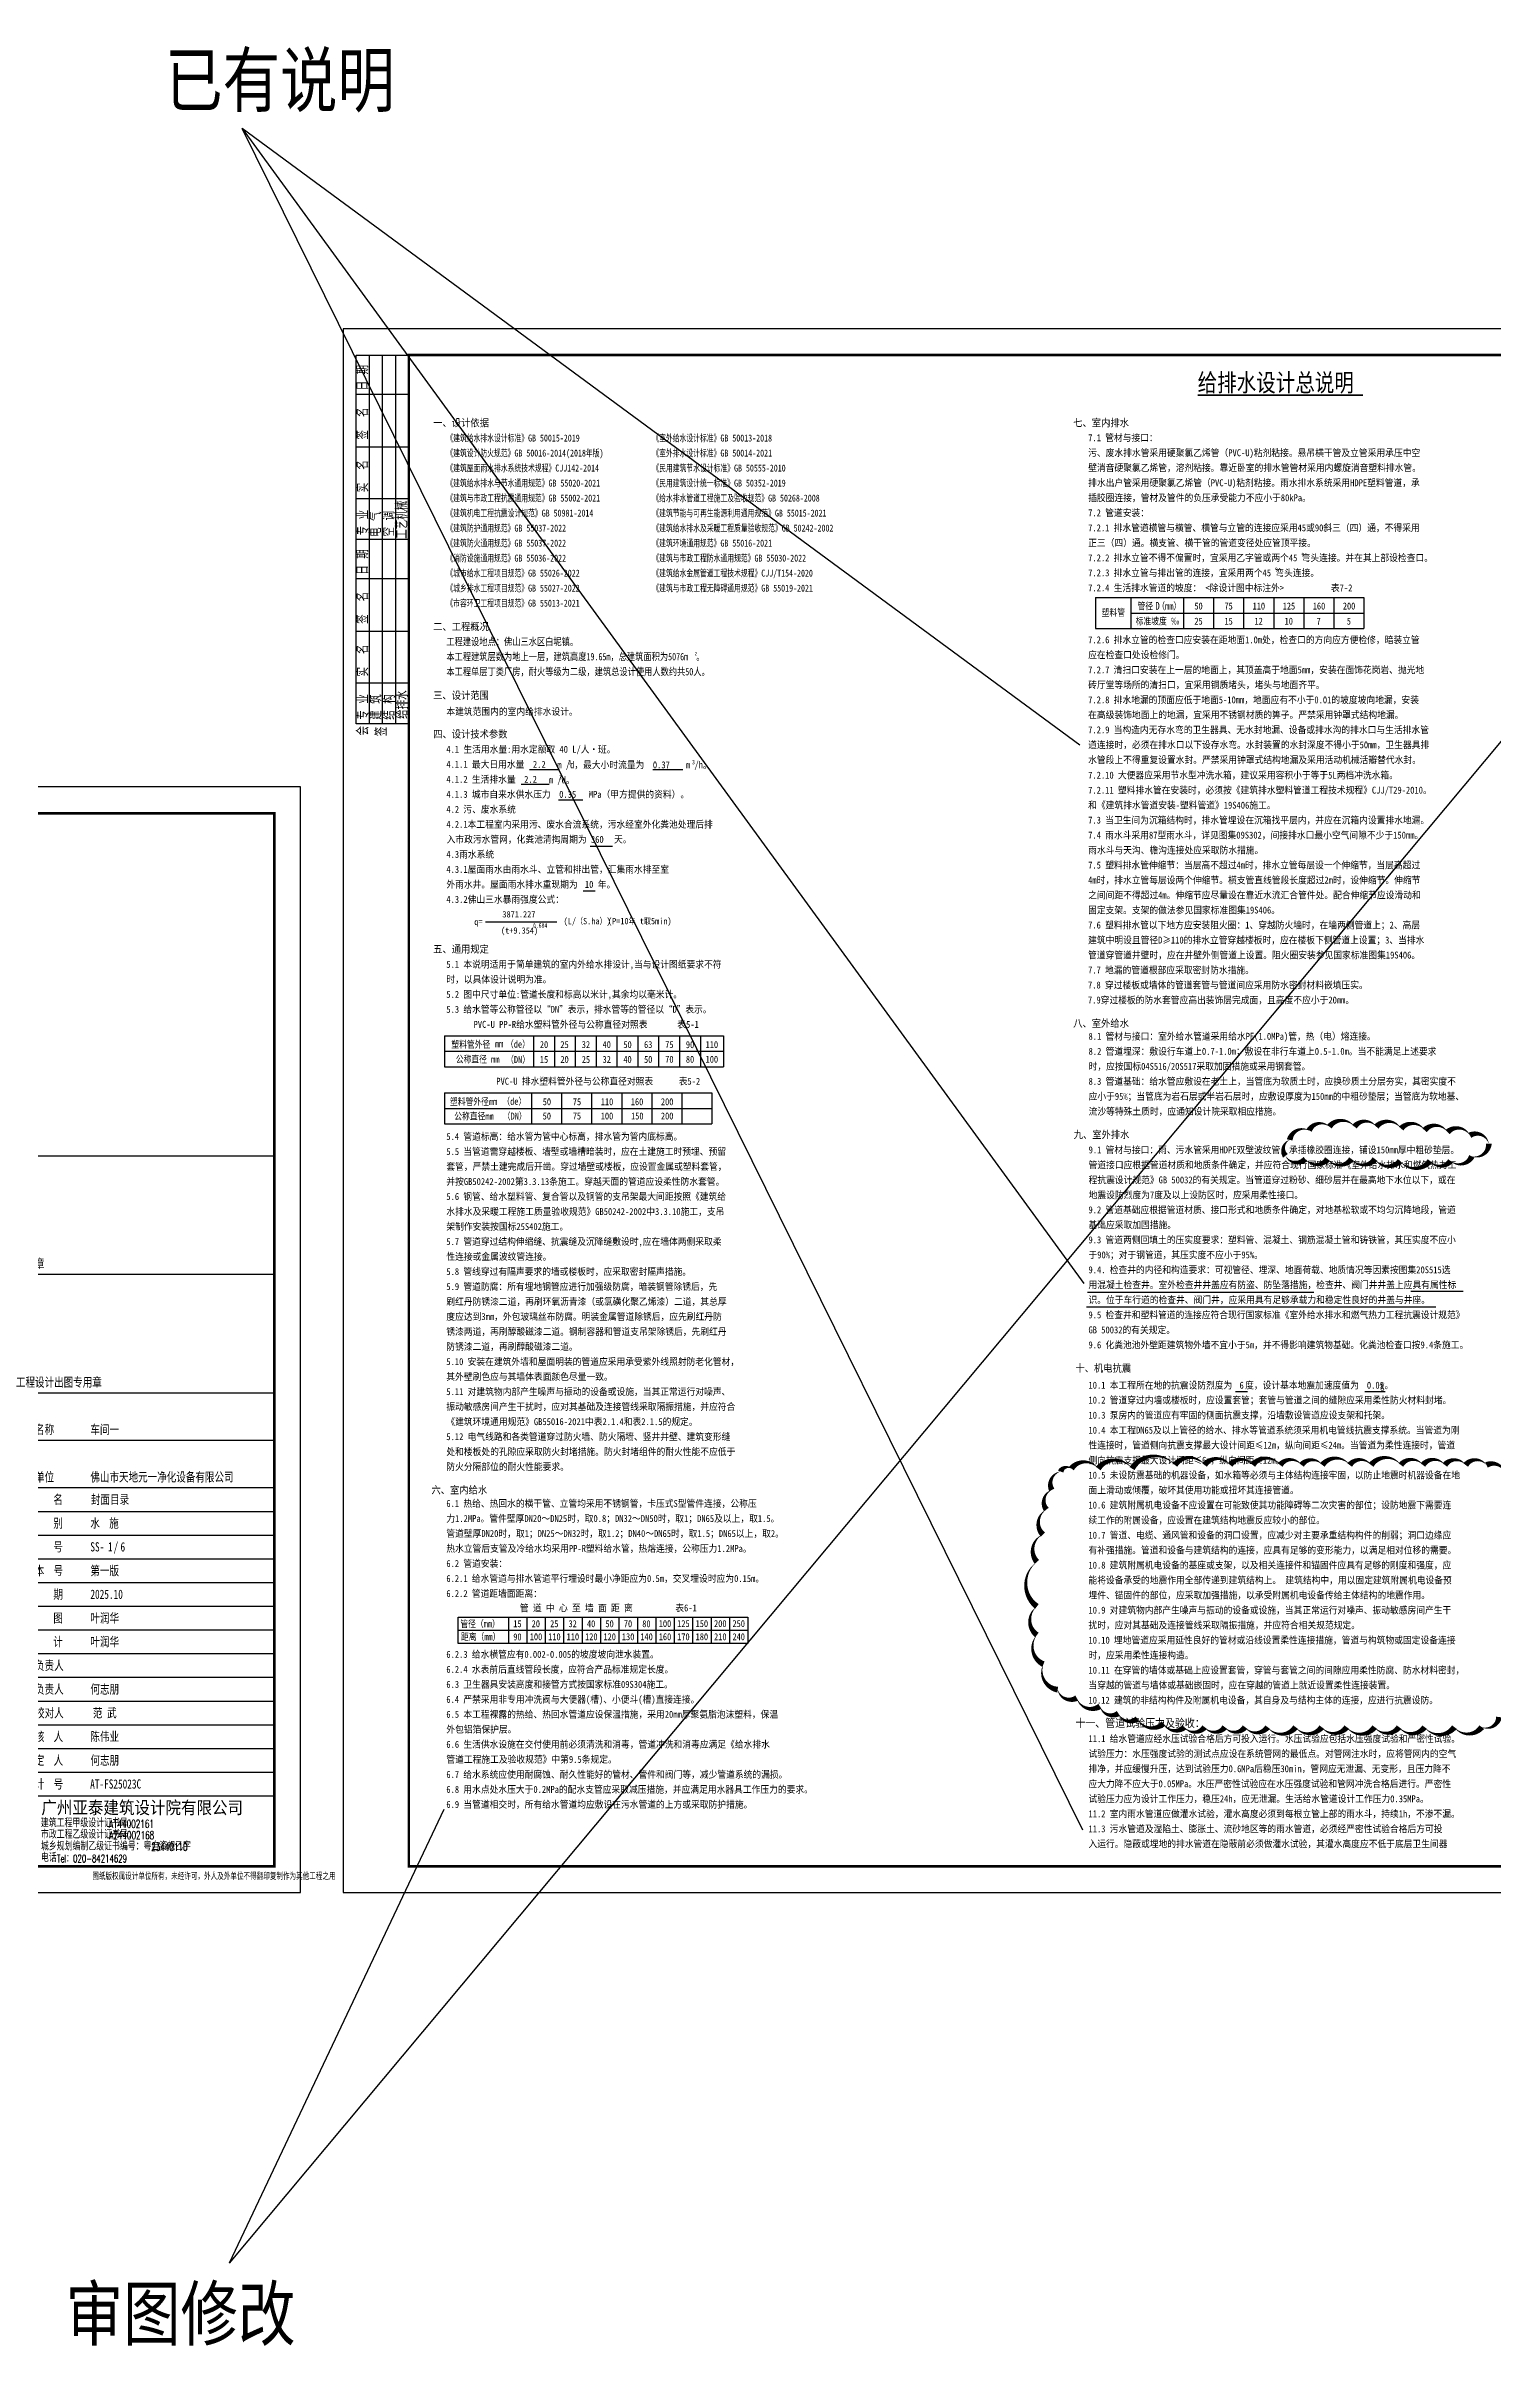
# Model space of a CAD drawing. Extents: x -539947 to 213937, y -712430 to -438816.
# Drawn here: x -490220 to -435256, y -547994 to -460636 of the extents above; entities that cross this region are included whole.
import ezdxf
from ezdxf.enums import TextEntityAlignment as Align

# ---------------------------------------------------------------- set-up
doc = ezdxf.new("R2010")
doc.units = 0
doc.header["$LTSCALE"] = 1000
doc.header["$MEASUREMENT"] = 0
for name, color, linetype in [('08', 8, 'Continuous'), ('2', 2, 'Continuous'), ('4', 4, 'Continuous'), ('9', 9, 'Continuous'), ('DIM_SYMB', 3, 'Continuous'), ('PUB_TITLE', 4, 'Continuous'), ('S', 2, 'Continuous'), ('TEXT', 7, 'Continuous'), ('TWT_TEXT', 7, 'Continuous'), ('框', 130, 'Continuous')]:
    doc.layers.add(name, color=color, linetype=linetype)
doc.styles.add('-宋体', font='simsun_0.shx', dxfattribs={"width": 0.8})
doc.styles.add('_TCH_DIM', font='SIMPLEX.shx', dxfattribs={"width": 0.8, "bigfont": 'GBCBIG.shx'})
doc.styles.add('TBC', font='simhei_0.shx', dxfattribs={"width": 0.9})
doc.styles.add('天正', font='simplex.shx', dxfattribs={"width": 0.7, "bigfont": 'hztxt.shx'})
doc.styles.add('宋体', font='simsun_0.shx')

# ---------------------------------------------------------------- blocks, each defined once
blk = doc.blocks.new('A$C507D671E')
at = {"color": 0, "ltscale": 0.01}
blk.add_line((433, 516), (3137, 516), dxfattribs=at)
at = {"color": 7, "style": '宋体', "width": 0.8}
for s, height, p in [('3871.227', 240, (1075, 678)), ('q=', 240, (5, 392)), ('(t+9.354)', 240, (1021, 63)), ('0.684', 168, (2231, 289)), ('(L/（S.ha）)', 240, (3399, 419)), ('(P=10年 t取5min)', 240, (5084, 421))]:
    blk.add_text(s, height=height, dxfattribs=at).set_placement(p)
blk = doc.blocks.new('A$C53681AE2')
at = {"color": 7}
for p, q in [((0, 1179), (0, 0)), ((0, 1179), (7821, 1179)), ((965, 1179), (10596, 1179)), ((3380, 1179), (3380, 0)), ((4172, 1179), (4172, 0)), ((4964, 1179), (4964, 0)), ((5756, 1179), (5756, 0)), ((6548, 1179), (6548, 0)), ((7340, 1179), (7340, 0)), ((8132, 1179), (8132, 0)), ((8924, 1179), (8924, 0)), ((9716, 1179), (9716, 0)), ((10596, 1179), (10596, 0)), ((0, 590), (10596, 590)), ((0, 0), (10596, 0))]:
    blk.add_line(p, q, dxfattribs=at)
at = {"color": 7, "style": '宋体', "width": 0.8}
for s, p in [('塑料管外径', (258, 720)), ('mm', (1912, 744)), ('（de）', (2333, 730)), ('20', (3619, 714)), ('25', (4400, 714)), ('32', (5212, 714)), ('40', (6002, 714)), ('50', (6792, 714)), ('63', (7577, 714)), ('75', (8380, 714)), ('90', (9166, 710)), ('110', (9916, 714)), ('公称直径 mm', (426, 157)), ('（DN）', (2337, 143)), ('15', (3619, 150)), ('20', (4400, 150)), ('25', (5212, 150)), ('32', (6002, 150)), ('40', (6792, 150)), ('50', (7577, 150)), ('70', (8380, 156)), ('80', (9166, 156)), ('100', (9916, 156))]:
    blk.add_text(s, height=264, dxfattribs=at).set_placement(p)
blk = doc.blocks.new('A$C69A073B4')
at = {"color": 7}
for p, q in [((0, 1179), (0, 0)), ((0, 1179), (7743, 1179)), ((886, 1179), (10157, 1179)), ((3301, 1179), (3301, 0)), ((4444, 1179), (4444, 0)), ((5587, 1179), (5587, 0)), ((6729, 1179), (6729, 0)), ((7872, 1179), (7872, 0)), ((9015, 1179), (9015, 0)), ((10157, 1179), (10157, 0)), ((0, 590), (10157, 590)), ((0, 0), (10157, 0))]:
    blk.add_line(p, q, dxfattribs=at)
at = {"color": 7, "style": '宋体', "width": 0.8}
for s, p in [('塑料管外径mm', (205, 720)), ('（de）', (2194, 730)), ('50', (3729, 714)), ('75', (4872, 714)), ('110', (5933, 714)), ('160', (7075, 714)), ('200', (8218, 714)), ('公称直径mm', (367, 165)), ('（DN）', (2210, 168)), ('50', (3727, 172)), ('75', (4870, 172)), ('100', (5933, 172)), ('150', (7083, 172)), ('200', (8218, 172))]:
    blk.add_text(s, height=264, dxfattribs=at).set_placement(p)
blk = doc.blocks.new('A$C2F9C1F43')
at = {"layer": 'TWT_TEXT'}
for p, q in [((1900, 1131), (1900, 131)), ((2600, 1131), (2600, 131)), ((3300, 1131), (3300, 131)), ((4000, 1131), (4000, 131)), ((4700, 1131), (4700, 131)), ((5400, 1131), (5400, 131)), ((6100, 1131), (6100, 131)), ((6800, 1131), (6800, 131)), ((7500, 1131), (7500, 131)), ((8200, 1131), (8200, 131)), ((8900, 1131), (8900, 131)), ((9600, 1131), (9600, 131)), ((10300, 1131), (10300, 131)), ((0, 631), (11000, 631))]:
    blk.add_line(p, q, dxfattribs=at)
blk.add_lwpolyline([(0, 1131), (11000, 1131), (11000, 131), (0, 131)], close=True, dxfattribs=at)
at = {"color": 7, "style": '宋体', "width": 0.8}
for s, p in [('管径（mm）', (77, 745)), ('15', (2087, 749)), ('20', (2787, 749)), ('25', (3487, 749)), ('32', (4187, 749)), ('40', (4887, 749)), ('50', (5587, 749)), ('70', (6287, 749)), ('80', (6987, 749)), ('100', (7614, 754)), ('125', (8314, 754)), ('150', (9014, 754)), ('200', (9714, 754)), ('250', (10414, 754)), ('距离（mm）', (99, 255)), ('90', (2087, 249)), ('100', (2714, 254)), ('110', (3414, 254)), ('110', (4114, 254)), ('120', (4814, 254)), ('120', (5514, 254)), ('130', (6214, 254)), ('140', (6914, 254)), ('160', (7614, 254)), ('170', (8314, 254)), ('180', (9014, 254)), ('210', (9714, 254)), ('240', (10414, 254))]:
    blk.add_text(s, height=264, dxfattribs=at).set_placement(p)
blk = doc.blocks.new('A$C4449606F')
at = {"color": 7}
for p, q in [((0, 1179), (0, 0)), ((0, 1179), (7780, 1179)), ((924, 1179), (10195, 1179)), ((1344, 1179), (1344, 0)), ((3339, 1179), (3339, 0)), ((4482, 1179), (4482, 0)), ((5624, 1179), (5624, 0)), ((6767, 1179), (6767, 0)), ((7910, 1179), (7910, 0)), ((9052, 1179), (9052, 0)), ((10195, 1179), (10195, 0)), ((0, 0), (10195, 0)), ((1344, 590), (10195, 590))]:
    blk.add_line(p, q, dxfattribs=at)
at = {"color": 7, "style": '宋体', "width": 0.8}
for s, height, p in [('管径 （mm）', 264, (1594, 724)), ('D', 300, (2271, 714)), ('50', 264, (3752, 724)), ('75', 264, (4895, 724)), ('110', 264, (5963, 724)), ('125', 264, (7106, 724)), ('160', 264, (8249, 724)), ('200', 264, (9391, 724)), ('塑料管', 264, (229, 477)), ('标准坡度 ‰', 264, (1522, 152)), ('25', 264, (3752, 150)), ('15', 264, (4895, 150)), ('12', 264, (6037, 150)), ('10', 264, (7180, 150)), ('7', 264, (8395, 150)), ('5', 264, (9542, 150))]:
    blk.add_text(s, height=height, dxfattribs=at).set_placement(p)
blk = doc.blocks.new('A$C29A34EED')
at = {"layer": '框'}
for p, q in [((0, 461), (0, 14461)), ((0, 14461), (2000, 14461)), ((500, 461), (500, 14461)), ((1000, 461), (1000, 14461)), ((1500, 461), (1500, 14461)), ((2000, 461), (2000, 14461)), ((2000, 12961), (0, 12961)), ((2000, 10961), (0, 10961)), ((2000, 9005), (0, 9005)), ((2000, 7461), (0, 7461)), ((2000, 5961), (0, 5961)), ((2000, 3961), (0, 3961)), ((2000, 2005), (0, 2005)), ((2000, 461), (0, 461))]:
    blk.add_line(p, q, dxfattribs=at)
at = {"layer": '框', "style": '_TCH_DIM', "width": 0.8}
for s, p in [('日 期', (462, 13120)), ('签  名', (466, 11253)), ('实  名', (466, 9253)), ('专 业', (472, 7613)), ('电 气', (957, 7555)), ('空 调', (1460, 7573)), ('工艺机械', (1953, 7486)), ('日 期', (462, 6120)), ('签  名', (466, 4253)), ('实  名', (466, 2253)), ('专 业', (480, 613)), ('建 筑', (967, 607)), ('结 构', (1470, 612)), ('给排水', (1970, 645)), ('会', (470, 12)), ('签', (1174, -12))]:
    blk.add_text(s, height=450, rotation=90, dxfattribs=at).set_placement(p)
blk = doc.blocks.new('A$C54597E38')
at = {"layer": '9'}
h = blk.add_hatch(dxfattribs=at)
h.set_pattern_fill('ANSI31', color=256, scale=70.630202, angle=135, style=0)
h.set_pattern_definition([(180, (-153496.256, -56662.455), (-2e-15, -8.82877527), [])])
edge = h.paths.add_edge_path()
edge.add_line((99, 458), (99, 400))
edge.add_line((99, 400), (0, 400))
edge.add_line((0, 400), (0, 620))
edge.add_arc((64, 620), 63.6, 90, 180, ccw=False)
edge.add_line((64, 683), (622, 683))
edge.add_arc((622, 620), 63.6, 0, 90, ccw=False)
edge.add_line((685, 620), (685, 396))
edge.add_line((685, 396), (594, 396))
edge.add_line((594, 396), (594, 463))
edge.add_line((594, 463), (614, 463))
edge.add_line((614, 463), (624, 463))
edge.add_line((624, 463), (624, 613))
edge.add_line((624, 613), (68, 613))
edge.add_line((68, 613), (68, 458))
edge.add_line((68, 458), (99, 458))
h.paths.add_polyline_path([(369, 293), (369, 582), (586, 582), (586, 519), (436, 519), (436, 458), (557, 458), (557, 225), (431, 225), (431, 166), (588, 166), (588, 112), (370, 112), (370, 226), (321, 226), (321, 112), (103, 112), (103, 166), (260, 166), (260, 225), (133, 225), (133, 458), (255, 458), (255, 519), (104, 519), (104, 582), (321, 582), (321, 293)])
h.paths.add_polyline_path([(196, 399), (265, 399), (265, 289), (196, 289)], flags=16)
h.paths.add_polyline_path([(494, 399), (425, 399), (425, 289), (494, 289)], flags=16)
edge = h.paths.add_edge_path()
edge.add_line((99, 225), (99, 283))
edge.add_line((99, 283), (0, 283))
edge.add_line((0, 283), (0, 64))
edge.add_arc((64, 64), 63.6, 180, 270)
edge.add_line((64, 0), (622, 0))
edge.add_arc((622, 64), 63.6, 270, 360)
edge.add_line((685, 64), (685, 287))
edge.add_line((685, 287), (594, 287))
edge.add_line((594, 287), (594, 220))
edge.add_line((594, 220), (614, 220))
edge.add_line((614, 220), (624, 220))
edge.add_line((624, 220), (624, 71))
edge.add_line((624, 71), (68, 71))
edge.add_line((68, 71), (68, 225))
edge.add_line((68, 225), (99, 225))
blk.add_lwpolyline([(99, 225), (99, 283), (0, 283), (0, 64, 0.414214), (64, 0), (622, 0, 0.414214), (685, 64), (685, 287), (594, 287), (594, 220), (614, 220), (624, 220), (624, 71), (68, 71), (68, 225)], format="xyb", close=True, dxfattribs=at)
blk.add_lwpolyline([(369, 293), (369, 293), (369, 582), (586, 582), (586, 519), (436, 519), (436, 458), (557, 458), (557, 225), (431, 225), (431, 166), (588, 166), (588, 112), (370, 112), (370, 226), (321, 226), (321, 112), (103, 112), (103, 166), (260, 166), (260, 225), (133, 225), (133, 458), (255, 458), (255, 519), (104, 519), (104, 582), (321, 582), (321, 293), (369, 293)], dxfattribs=at)
blk.add_lwpolyline([(494, 399), (425, 399), (425, 289), (494, 289)], close=True, dxfattribs=at)
blk = doc.blocks.new('标框')
at = {"layer": '4'}
for p, q in [((-105112, 98008), (-105112, 71592)), ((-95112, 98008), (-95112, 71592))]:
    blk.add_line(p, q, dxfattribs=at)
at = {"layer": '框'}
for p, q in [((-105112, 111592), (-105112, 71592)), ((-95112, 111592), (-95112, 71592)), ((-105112, 98584), (-95112, 98584)), ((-105112, 94081), (-95112, 94081)), ((-105112, 89578), (-95112, 89578)), ((-105112, 87777), (-95112, 87777)), ((-105112, 85976), (-95112, 85976)), ((-105112, 85075), (-95112, 85075)), ((-105112, 84174), (-95112, 84174)), ((-105112, 83274), (-95112, 83274)), ((-105112, 82373), (-95112, 82373)), ((-105112, 81473), (-95112, 81473)), ((-105112, 80572), (-95112, 80572)), ((-105112, 79671), (-95112, 79671)), ((-105112, 78771), (-95112, 78771)), ((-105112, 77870), (-95112, 77870)), ((-105112, 76970), (-95112, 76970)), ((-105112, 76069), (-95112, 76069)), ((-105112, 75168), (-95112, 75168)), ((-105112, 74268), (-95112, 74268))]:
    blk.add_line(p, q, dxfattribs=at)
at = {"layer": '4'}
blk.add_blockref('A$C54597E38', (-104913, 73473), dxfattribs=at)
at = {"layer": 'TWT_TEXT', "style": '_TCH_DIM'}
for s, height, p in [('建筑工程甲级设计证书号：', 300, (-103979, 73080)), ('城乡规划编制乙级证书编号：粤自资规乙字', 300, (-103979, 72198)), ('市政工程乙级设计证书号：', 300, (-103979, 72647)), ('电话', 300, (-103979, 71765)), ('图纸版权属设计单位所有，未经许可，外人及外单位不得翻印复制作为其他工程之用', 249.73, (-102027, 71082))]:
    blk.add_text(s, height=height, rotation=359.99972, dxfattribs=at).set_placement(p)
at = {"layer": 'TWT_TEXT', "style": 'TBC', "width": 0.9}
blk.add_text('广州亚泰建筑设计院有限公司', height=480, dxfattribs=at).set_placement((-103962, 73582))
at = {"layer": 'TWT_TEXT', "style": '天正', "width": 0.67}
for s, height, p in [('A144002161', 300, (-101392, 73058)), ('A244002168', 300, (-101382, 72625)), ('Tel：020-84214629', 290, (-103368, 71744)), ('23440110', 300, (-99787, 72179))]:
    blk.add_text(s, height=height, rotation=359.99972, dxfattribs=at).set_placement(p)
at = {"layer": '框', "style": '-宋体', "width": 0.74}
for s, p in [('注册章', (-104927, 94312)), ('工程设计出图专用章', (-104926, 89809)), ('项目名称', (-104926, 88008)), ('车间一', (-102099, 88008)), ('兴建单位', (-104926, 86207)), ('佛山市天地元一净化设备有限公司', (-102100, 86207)), ('图      名', (-104926, 85353)), ('图      别', (-104926, 84452)), ('图      号', (-104926, 83552)), ('版  本  号', (-104927, 82651)), ('第一版', (-102100, 82651)), ('日      期', (-104926, 81751)), ('制      图', (-104926, 80850)), ('2025.10', (-102099, 81751)), ('设      计', (-104926, 79950)), ('专业负责人', (-104926, 79049)), ('项目负责人', (-104926, 78148)), ('专业校对人', (-104926, 77248)), ('审  核  人', (-104926, 76347)), ('审  定  人', (-104926, 75447)), ('设  计  号', (-104926, 74546)), ('AT-FS25023C', (-102108, 74546))]:
    blk.add_text(s, height=350, dxfattribs=at).set_placement(p)
for s, p in [('叶润华', (-101553, 80850)), ('叶润华', (-101553, 79950)), ('何志朋', (-101553, 78148)), ('范 武', (-101553, 77248)), ('陈伟业', (-101553, 76347)), ('何志朋', (-101553, 75447))]:
    blk.add_text(s, height=350, dxfattribs=at).set_placement(p, align=Align.CENTER)
blk = doc.blocks.new('框')
at = {"layer": '4'}
for p, q in [((-296744, 162730), (-296744, 136314)), ((-286744, 162730), (-286744, 136314))]:
    blk.add_line(p, q, dxfattribs=at)
at = {"layer": '框'}
for p, q in [((-296744, 176314), (-296744, 136314)), ((-286744, 176314), (-286744, 136314))]:
    blk.add_line(p, q, dxfattribs=at)
at = {"layer": '4'}
blk.add_blockref('标框', (-191632, 64721), dxfattribs=at)
at = {"layer": '框', "style": '-宋体', "width": 0.74}
for s, p in [('水  施', (-293732, 149174)), ('SS-  /', (-293732, 148273)), ('6', (-292587, 148273))]:
    blk.add_text(s, height=350, dxfattribs=at).set_placement(p)
blk = doc.blocks.new('A$C7517252D')
at = {"layer": '4'}
for name, p in [('A$C29A34EED', (0, 26072)), ('框', (344644, -135781))]:
    blk.add_blockref(name, p, dxfattribs=at)
blk = doc.blocks.new('小签')
at = {"layer": '4'}
for p, q in [((-16433, 275229), (-16433, 289229)), ((-16433, 289229), (-14433, 289229)), ((-15933, 275229), (-15933, 289229)), ((-15433, 275229), (-15433, 289229)), ((-14933, 275229), (-14933, 289229)), ((-14433, 275229), (-14433, 289229)), ((-14433, 287729), (-16433, 287729)), ((-14433, 285729), (-16433, 285729)), ((-14433, 283773), (-16433, 283773)), ((-14433, 282229), (-16433, 282229)), ((-14433, 280729), (-16433, 280729)), ((-14433, 278729), (-16433, 278729)), ((-14433, 276773), (-16433, 276773)), ((-14433, 275229), (-16433, 275229))]:
    blk.add_line(p, q, dxfattribs=at)
at = {"layer": '4', "style": '_TCH_DIM', "width": 0.8}
for s, p in [('日 期', (-15971, 287889)), ('签  名', (-15966, 286022)), ('实  名', (-15966, 284022)), ('专 业', (-15960, 282382)), ('电 气', (-15476, 282324)), ('空 调', (-14973, 282341)), ('工艺机械', (-14479, 282255)), ('日 期', (-15971, 280889)), ('签  名', (-15966, 279022)), ('实  名', (-15966, 277022)), ('专 业', (-15952, 275382)), ('建 筑', (-15465, 275376)), ('结 构', (-14963, 275380)), ('给排水', (-14463, 275413)), ('会', (-15962, 274781)), ('签', (-15258, 274757))]:
    blk.add_text(s, height=450, rotation=90, dxfattribs=at).set_placement(p)
blk = doc.blocks.new('A$C7B510A92')
at = {"layer": '4'}
blk.add_line((72600, 57933), (72600, 533), dxfattribs=at)
for name, p in [('小签', (16433, -231297)), ('框', (369344, -135781))]:
    blk.add_blockref(name, p, dxfattribs=at)

msp = doc.modelspace()

# ---------------------------------------------------------------- linework, layer by layer
at = {"color": 2}
for p, q in [((-470758.5, -489263.2), (-469823.5, -489263.2)), ((-469543.7, -491029), (-468705.5, -491029)), ((-469810.9, -492722.4), (-469357.1, -492722.4)), ((-445038.4, -511742.9), (-444584.5, -511742.9)), ((-440129.1, -511742.9), (-439354.4, -511742.9))]:
    msp.add_line(p, q, dxfattribs=at)
at = {"layer": '2'}
for p, q in [((-450955.4, -487193.8), (-482766.5, -463775.4)), ((-482766.5, -463775.4), (-450795.6, -507638.9)), ((-450832, -528404.6), (-482766.5, -463775.4)), ((-425778.8, -476069.4), (-483258.4, -544846.8)), ((-442066.6, -507980.2), (-450662, -507980.2)), ((-438381.3, -507924), (-436392.9, -507924)), ((-437430.6, -508535), (-450696, -508535)), ((-475109.6, -527620), (-483258.4, -544846.8))]:
    msp.add_line(p, q, dxfattribs=at)
msp.add_lwpolyline([(-442977.4, -502184.9, 0, 225, 0.5), (-443141.3, -502789.1, 0, 225, 0.5), (-443141.3, -502789.1, 0, 225, 0.5), (-442383.1, -502912, 0, 225, 0.5), (-441542.9, -502912, 0, 225, 0.5), (-440630.9, -502912, 0, 225, 0.5), (-439739.5, -502912, 0, 225, 0.5), (-438786.6, -502983.7, 0, 225, 0.5), (-437649.2, -502983.7, 0, 225, 0.5), (-436870.5, -502983.7, 0, 225, 0.5), (-436061, -502809.6, 0, 225, 0.5), (-435415.5, -502328.3, 0, 225, 0.5), (-436132.7, -502010.8, 0, 225, 0.5), (-436983.2, -501887.9, 0, 225, 0.5), (-437854.1, -501816.2, 0, 225, 0.5), (-438745.6, -501754.8, 0, 225, 0.5), (-439688.3, -501683.1, 0, 225, 0.5), (-440518.2, -501683.1, 0, 225, 0.5), (-441471.2, -501683.1, 0, 225, 0.5), (-442239.6, -501826.5, 0, 225, 0.5)], format="xyseb", close=True, dxfattribs=at)
msp.add_lwpolyline([(-434780.7, -514893.1, 0, 225, 0.5), (-435503.6, -514531.8, 0, 225, 0.5), (-436294.2, -514531.8, 0, 225, 0.5), (-437084.8, -514531.8, 0, 225, 0.5), (-437920.6, -514531.8, 0, 225, 0.5), (-438756.5, -514531.8, 0, 225, 0.5), (-439885.9, -514531.8, 0, 225, 0.5), (-440699.2, -514531.8, 0, 225, 0.5), (-441738.3, -514531.8, 0, 225, 0.5), (-442528.9, -514531.8, 0, 225, 0.5), (-443342.1, -514531.8, 0, 225, 0.5), (-444381.2, -514531.8, 0, 225, 0.5), (-445239.6, -514531.8, 0, 225, 0.5), (-446211, -514531.8, 0, 225, 0.5), (-447340.5, -514531.8, 0, 225, 0.5), (-448966.9, -514667.3, 0, 225, 0.5), (-450254.5, -514667.3, 0, 225, 0.5), (-451271, -514667.3, 0, 225, 0.5), (-451677.6, -514780.2, 0, 225, 0.5), (-451677.6, -514780.2, 0, 225, 0.5), (-452016.5, -515480, 0, 225, 0.5), (-452219.8, -516225.1, 0, 225, 0.5), (-452355.3, -517173.3, 0, 225, 0.5), (-452581.2, -518211.8, 0, 225, 0.5), (-452581.2, -519905.1, 0, 225, 0.5), (-452581.2, -520988.8, 0, 225, 0.5), (-452332.7, -522095, 0, 225, 0.5), (-451790.6, -523065.8, 0, 225, 0.5), (-451067.7, -523381.9, 0, 225, 0.5), (-450186.7, -523698, 0, 225, 0.5), (-449486.5, -523968.9, 0, 225, 0.5), (-448763.6, -524172.1, 0, 225, 0.5), (-447769.7, -524352.7, 0, 225, 0.5), (-446979, -524488.2, 0, 225, 0.5), (-446211, -524488.2, 0, 225, 0.5), (-445442.9, -524488.2, 0, 225, 0.5), (-444674.9, -524488.2, 0, 225, 0.5), (-443816.5, -524488.2, 0, 225, 0.5), (-442754.8, -524488.2, 0, 225, 0.5), (-441760.9, -524488.2, 0, 225, 0.5), (-440812.1, -524488.2, 0, 225, 0.5), (-439750.4, -524488.2, 0, 225, 0.5), (-438824.2, -524488.2, 0, 225, 0.5), (-437852.9, -524488.2, 0, 225, 0.5), (-436723.4, -524488.2, 0, 225, 0.5), (-435684.3, -524488.2, 0, 225, 0.5), (-435028.7, -524104.9, 0, 225, 0.5)], format="xyseb", dxfattribs=at)
at = {"layer": 'DIM_SYMB', "const_width": 70}
msp.add_lwpolyline([(-446475.5, -473899.4), (-440192.2, -473899.4)], dxfattribs=at)
at = {"layer": 'PUB_TITLE'}
for points in [[(-478937.3, -530775), (-394837.3, -530775), (-394837.3, -471375), (-478937.3, -471375)], [(-539946.7, -530775), (-480546.7, -530775), (-480546.7, -488775), (-539946.7, -488775)]]:
    msp.add_lwpolyline(points, close=True, dxfattribs=at)
at = {"layer": 'PUB_TITLE', "const_width": 100}
for points in [[(-476437.3, -529775), (-395837.3, -529775), (-395837.3, -472375), (-476437.3, -472375)], [(-537446.7, -529775), (-481546.7, -529775), (-481546.7, -489775), (-537446.7, -489775)]]:
    msp.add_lwpolyline(points, close=True, dxfattribs=at)
at = {"layer": 'S'}
for p, q in [((-471856.7, -488116.5), (-470759.7, -488116.5)), ((-467171.7, -488117.1), (-466029.5, -488117.1)), ((-472165, -488674.1), (-471109.7, -488674.1))]:
    msp.add_line(p, q, dxfattribs=at)
at = {"layer": 'TWT_TEXT'}
msp.add_line((-450351.1, -481583.8), (-442017.3, -481583.8), dxfattribs=at)

# ---------------------------------------------------------------- block references
for name, p in [('A$C4449606F', (-450351.1, -482763)), ('A$C2F9C1F43', (-474558.2, -521440.7))]:
    msp.add_blockref(name, p)
at = {"layer": '08'}
for name, p in [('A$C53681AE2', (-475080.2, -499409.2)), ('A$C69A073B4', (-475080.2, -501580.3))]:
    msp.add_blockref(name, p, dxfattribs=at)
at = {"layer": '4'}
for name, p in [('A$C7B510A92', (-478437.3, -530307.6)), ('A$C7517252D', (-539446.7, -530307.6))]:
    msp.add_blockref(name, p, dxfattribs=at)
at = {"layer": 'TWT_TEXT'}
msp.add_blockref('A$C507D671E', (-473958.4, -494413.2), dxfattribs=at)

# ---------------------------------------------------------------- texts
at = {"style": '宋体', "width": 0.9}
msp.add_text('5.1 本说明适用于简单建筑的室内外给水排设计,当与设计图纸要求不符', height=264, dxfattribs=at).set_placement((-475013.1, -495647))
at = {"layer": '2', "style": '-宋体', "width": 0.8}
for s, p in [('已有说明', (-485695, -462927.6)), ('审图修改', (-489472.7, -547764.8))]:
    msp.add_text(s, height=2000, dxfattribs=at).set_placement(p)
at = {"layer": 'DIM_SYMB', "color": 7, "style": '-宋体', "width": 0.8}
msp.add_text('给排水设计总说明', height=679.75, dxfattribs=at).set_placement((-446475.5, -473759.4))
at = {"layer": 'TEXT', "style": '宋体', "width": 0.9}
msp.add_text('3', height=160, dxfattribs=at).set_placement((-470740, -488493.1))
at = {"layer": 'TWT_TEXT'}
for s, height, style, width, p in [('一、设计依据', 280, '宋体', 0.9, (-475512.9, -475086.6)), ('七、室内排水', 280, '宋体', 0.9, (-451199.8, -475086.6)), ('《建筑给水排水设计标准》GB 50015-2019', 264, '宋体', 0.7, (-475013.1, -475658.4)), ('《建筑设计防火规范》GB 50016-2014(2018年版)', 264, '宋体', 0.7, (-475013.1, -476228.4)), ('《室外给水设计标准》GB 50013-2018', 264, '宋体', 0.7, (-467189.1, -475658.4)), ('《室外排水设计标准》GB 50014-2021', 264, '宋体', 0.7, (-467189.1, -476228.4)), ('污、废水排水管采用硬聚氯乙烯管（PVC-U)粘剂粘接。悬吊横干管及立管采用承压中空', 264, '宋体', 0.9, (-450633.7, -476217.1)), ('7.1 管材与接口：', 264, '宋体', 0.9, (-450633.7, -475646.7)), ('《建筑屋面雨水排水系统技术规程》CJJ142-2014', 264, '宋体', 0.7, (-475013.1, -476798.4)), ('《民用建筑节水设计标准》GB 50555-2010', 264, '宋体', 0.7, (-467189.1, -476798.4)), ('壁消音硬聚氯乙烯管，溶剂粘接。靠近卧室的排水管管材采用内螺旋消音塑料排水管。', 264, '宋体', 0.9, (-450633.7, -476786.6)), ('《建筑给水排水与节水通用规范》GB 55020-2021', 264, '宋体', 0.7, (-475013.1, -477368.4)), ('《建筑与市政工程抗震通用规范》GB 55002-2021', 264, '宋体', 0.7, (-475013.1, -477938.4)), ('《民用建筑设计统一标准》GB 50352-2019', 264, '宋体', 0.7, (-467189.1, -477368.4)), ('《给水排水管道工程施工及验收规范》GB 50268-2008', 264, '宋体', 0.7, (-467189.1, -477938.4)), ('插胶圈连接，管材及管件的负压承受能力不应小于80kPa。', 264, '宋体', 0.9, (-450633.7, -477926.4)), ('排水出户管采用硬聚氯乙烯管（PVC-U)粘剂粘接。雨水排水系统采用HDPE塑料管道，承', 264, '宋体', 0.9, (-450633.7, -477357)), ('《建筑机电工程抗震设计规范》GB 50981-2014', 264, '宋体', 0.7, (-475013.1, -478508.4)), ('《建筑节能与可再生能源利用通用规范》GB 55015-2021', 264, '宋体', 0.7, (-467189.1, -478508.4)), ('7.2 管道安装：', 264, '宋体', 0.9, (-450633.7, -478496.8)), ('《建筑防护通用规范》GB 55037-2022', 264, '宋体', 0.7, (-475013.1, -479078.4)), ('《建筑防火通用规范》GB 55037-2022', 264, '宋体', 0.7, (-475013.1, -479648.4)), ('《建筑给水排水及采暖工程质量验收规范》GB 50242-2002', 264, '宋体', 0.7, (-467189.1, -479078.4)), ('《建筑环境通用规范》GB 55016-2021', 264, '宋体', 0.7, (-467189.1, -479648.4)), ('正三（四）通。横支管、横干管的管道变径处应管顶平接。', 264, '宋体', 0.9, (-450633.7, -479637.7)), ('7.2.1 排水管道横管与横管、横管与立管的连接应采用45或90斜三（四）通，不得采用', 264, '宋体', 0.9, (-450633.7, -479067.3)), ('《消防设施通用规范》GB 55036-2022', 264, '宋体', 0.7, (-475013.1, -480218.4)), ('《建筑与市政工程防水通用规范》GB 55030-2022', 264, '宋体', 0.7, (-467189.1, -480218.4)), ('7.2.2 排水立管不得不偏置时，宜采用乙字管或两个45 弯头连接。并在其上部设检查口。', 264, '宋体', 0.9, (-450633.7, -480207.1)), ('°', 264, '宋体', 0.9, (-443548.3, -480719.2)), ('°', 264, '宋体', 0.9, (-442538.5, -480159.7)), ('《城市给水工程项目规范》GB 55026-2022', 264, '宋体', 0.7, (-475013.1, -480788.4)), ('《城乡排水工程项目规范》GB 55027-2022', 264, '宋体', 0.7, (-475013.1, -481358.4)), ('《建筑给水金属管道工程技术规程》CJJ/T154-2020', 264, '宋体', 0.7, (-467189.1, -480788.4)), ('《建筑与市政工程无障碍通用规范》GB 55019-2021', 264, '宋体', 0.7, (-467189.1, -481358.4)), ('7.2.3 排水立管与排出管的连接，宜采用两个45 弯头连接。', 264, '宋体', 0.9, (-450633.7, -480777.5)), ('7.2.4 生活排水管道的坡度： <除设计图中标注外>           表7-2', 264, '宋体', 0.9, (-450633.7, -481347.9)), ('《市容环卫工程项目规范》GB 55013-2021', 264, '宋体', 0.7, (-475013.1, -481928.4)), ('二、工程概况', 280, '宋体', 0.9, (-475512.9, -482830.3)), ('工程建设地点：佛山三水区白坭镇。', 279.451, '-宋体', 0.8, (-475013.1, -483400.3)), ('7.2.6 排水立管的检查口应安装在距地面1.0m处，检查口的方向应方便检修，暗装立管', 264, '宋体', 0.9, (-450633.7, -483321.6)), ('本工程建筑层数为地上一层，建筑高度19.65m，总建筑面积为5076m', 279.451, '-宋体', 0.8, (-475013.1, -483969.1)), ('2', 139.7, '-宋体', 0.8, (-465581.1, -483784.1)), ('。', 279.5, '-宋体', 0.8, (-465519.3, -483969.1)), ('应在检查口处设检修门。', 264, '宋体', 0.9, (-450633.7, -483892)), ('本工程单层丁类厂房，耐火等级为二级，建筑总设计使用人数约共50人。', 279.451, '-宋体', 0.8, (-475013.1, -484538.6)), ('砖厅堂等场所的清扫口，宜采用铜质堵头，堵头与地面齐平。', 264, '宋体', 0.9, (-450633.7, -485031.8)), ('7.2.7 清扫口安装在上一层的地面上，其顶盖高于地面5mm，安装在面饰花岗岩、抛光地', 264, '宋体', 0.9, (-450633.7, -484462.4)), ('三、设计范围', 280, '宋体', 0.9, (-475512.9, -485440.1)), ('7.2.8 排水地漏的顶面应低于地面5-10mm，地面应有不小于0.01的坡度坡向地漏，安装', 264, '宋体', 0.9, (-450633.7, -485601.2)), ('本建筑范围内的室内给排水设计。', 264, '宋体', 0.9, (-475013.1, -486045.6)), ('在高级装饰地面上的地漏，宜采用不锈钢材质的箅子。严禁采用钟罩式结构地漏。', 264, '宋体', 0.9, (-450633.7, -486170.7)), ('7.2.9 当构造内无存水弯的卫生器具、无水封地漏、设备或排水沟的排水口与生活排水管', 264, '宋体', 0.9, (-450633.7, -486740.1)), ('四、设计技术参数', 280, '宋体', 0.9, (-475512.9, -486910.5)), ('4.1 生活用水量:用水定额取 40 L/人·班。', 264, '宋体', 0.9, (-475013.1, -487480.5)), ('道连接时，必须在排水口以下设存水弯。水封装置的水封深度不得小于50mm，卫生器具排', 264, '宋体', 0.9, (-450633.7, -487309.5)), ('4.1.1 最大日用水量  2.2', 264, '宋体', 0.9, (-475013.1, -488051)), ('4.1.2 生活排水量  2.2   ', 264, '宋体', 0.9, (-475013.1, -488621.4)), ('                       m /d，最大小时流量为  0.37      ', 264, '宋体', 0.9, (-474516.5, -488070.4)), ('3', 160, '宋体', 0.9, (-470390.7, -487915.3)), ('m /h。', 264, '宋体', 0.9, (-465912.8, -488070.4)), ('3', 160, '宋体', 0.9, (-465687.1, -487917.6)), ('水管段上不得重复设置水封。严禁采用钟罩式结构地漏及采用活动机械活瓣替代水封。', 264, '宋体', 0.9, (-450633.7, -487878.9)), ('7.2.10 大便器应采用节水型冲洗水箱，建议采用容积小于等于5L两档冲洗水箱。', 264, '宋体', 0.9, (-450633.7, -488461.5)), ('4.1.3 城市自来水供水压力  0.35      ', 264, '宋体', 0.9, (-475013.1, -489190.8)), ('                     m /d。', 264, '宋体', 0.9, (-474512.3, -488640.8)), ('MPa（甲方提供的资料）。', 264, '宋体', 0.9, (-469601.9, -489190.8)), ('7.2.11 塑料排水管在安装时，必须按《建筑排水塑料管道工程技术规程》CJJ/T29-2010。', 264, '宋体', 0.9, (-450633.7, -489030.9)), ('4.2 污、废水系统', 264, '宋体', 0.9, (-475013.1, -489760.8)), ('4.2.1本工程室内采用污、废水合流系统，污水经室外化粪池处理后排', 264, '宋体', 0.9, (-475013.1, -490331.2)), ('和《建筑排水管道安装-塑料管道》19S406施工。', 264, '宋体', 0.9, (-450633.7, -489601.4)), ('7.3 当卫生间为沉箱结构时，排水管埋设在沉箱找平层内，并应在沉箱内设置排水地漏。', 264, '宋体', 0.9, (-450633.7, -490169.8)), ('入市政污水管网，化粪池清掏周期为 360    ', 264, '宋体', 0.9, (-475003.8, -490900.7)), ('天。', 264, '宋体', 0.9, (-468643, -490900.7)), ('7.4 雨水斗采用87型雨水斗，详见图集09S302，间接排水口最小空气间隙不少于150mm。', 264, '宋体', 0.9, (-450633.7, -490739.2)), ('4.3雨水系统', 264, '宋体', 0.9, (-475013.1, -491470.7)), ('4.3.1屋面雨水由雨水斗、立管和排出管，汇集雨水排至室', 264, '宋体', 0.9, (-475013.1, -492041.1)), ('雨水斗与天沟、檐沟连接处应采取防水措施。', 264, '宋体', 0.9, (-450633.7, -491309.6)), ('7.5 塑料排水管伸缩节：当层高不超过4m时，排水立管每层设一个伸缩节，当层高超过', 264, '宋体', 0.9, (-450633.7, -491878.1)), ('外雨水井。屋面雨水排水重现期为   ', 264, '宋体', 0.9, (-475013.1, -492611.5)), ('年。', 264, '宋体', 0.9, (-469259.6, -492611.5)), ('4m时，排水立管每层设两个伸缩节。横支管直线管段长度超过2m时，设伸缩节。伸缩节', 264, '宋体', 0.9, (-450633.7, -492447.5)), ('4.3.2佛山三水暴雨强度公式：', 264, '宋体', 0.9, (-475013.1, -493180.9)), ('之间间距不得超过4m。伸缩节应尽量设在靠近水流汇合管件处。配合伸缩节应设滑动和', 264, '宋体', 0.9, (-450633.7, -493016.9)), ('固定支架。支架的做法参见国家标准图集19S406。', 264, '宋体', 0.9, (-450636, -493586.3)), ('建筑中明设且管径D≥110的排水立管穿越楼板时，应在楼板下侧管道上设置；3、当排水', 264, '宋体', 0.9, (-450636, -494725.2)), ('7.6 塑料排水管以下地方应安装阻火圈：1、穿越防火墙时，在墙两侧管道上；2、高层', 264, '宋体', 0.9, (-450636, -494155.7)), ('五、通用规定', 280, '宋体', 0.9, (-475512.9, -495077)), ('管道穿管道井壁时，应在井壁外侧管道上设置。阻火圈安装参见国家标准图集19S406。', 264, '宋体', 0.9, (-450636, -495294.6)), ('时，以具体设计说明为准。', 264, '宋体', 0.9, (-475013.1, -496217.4)), ('7.8 穿过楼板或墙体的管道套管与管道间应采用防水密封材料嵌填压实。', 264, '宋体', 0.9, (-450640.6, -496433.4)), ('7.7 地漏的管道根部应采取密封防水措施。', 264, '宋体', 0.9, (-450638.3, -495864)), ('5.2 图中尺寸单位:管道长度和标高以米计,其余均以毫米计。', 264, '宋体', 0.9, (-475013.1, -496787.8)), ('5.3 给水管等公称管径以“DN”表示，排水管等的管径以“D”表示。', 264, '宋体', 0.9, (-475013.1, -497357.2)), ('7.9穿过楼板的防水套管应高出装饰层完成面，且高度不应小于20mm。', 264, '宋体', 0.9, (-450642.8, -497002.9)), ('PVC-U PP-R给水塑料管外径与公称直径对照表       表5-1', 264, '宋体', 0.9, (-473978.9, -497928.2)), ('八、室外给水', 280, '宋体', 0.9, (-451202.1, -497896.3)), ('8.1 管材与接口：室外给水管道采用给水PE(1.0MPa)管，热（电）熔连接。', 264, '宋体', 0.9, (-450619.8, -498380.8)), ('8.2 管道埋深：敷设行车道上0.7-1.0m；敷设在非行车道上0.5-1.0m。当不能满足上述要求', 264, '宋体', 0.9, (-450617.5, -498952.2)), ('时，应按国标04S516/20S517采取加固措施或采用钢套管。', 264, '宋体', 0.9, (-450617.5, -499521.7)), ('PVC-U 排水塑料管外径与公称直径对照表      表5-2', 264, '宋体', 0.9, (-473116.6, -500087.9)), ('应小于95%%%；当管底为岩石层或半岩石层时，应敷设厚度为150mm的中粗砂垫层；当管底为软地基、', 264, '宋体', 0.9, (-450617.5, -500662.5)), ('8.3 管道基础：给水管应敷设在老土上，当管底为软质土时，应换砂质土分层夯实，其密实度不', 264, '宋体', 0.9, (-450617.5, -500092.1)), ('流沙等特殊土质时，应通知设计院采取相应措施。', 264, '宋体', 0.9, (-450617.5, -501232.9)), ('5.4 管道标高：给水管为管中心标高，排水管为管内底标高。', 264, '宋体', 0.9, (-475013.1, -502186.5)), ('九、室外排水', 280, '宋体', 0.9, (-451183.6, -502124.4)), ('5.5 当管道需穿越楼板、墙壁或墙槽暗装时，应在土建施工时预埋、预留', 264, '宋体', 0.9, (-475013.1, -502756.9)), ('套管，严禁土建完成后开凿。穿过墙壁或楼板，应设置金属或塑料套管，', 264, '宋体', 0.9, (-475013.1, -503327.3)), ('管道接口应根据管道材质和地质条件确定，并应符合现行国家标准《室外给水排水和燃气热力工', 264, '宋体', 0.9, (-450617.5, -503264.8)), ('9.1 管材与接口：雨、污水管采用HDPE双壁波纹管，承插橡胶圈连接，铺设150mm厚中粗砂垫层。', 264, '宋体', 0.9, (-450617.5, -502694.4)), ('并按GB50242-2002第3.3.13条施工。穿越天面的管道应设柔性防水套管。', 264, '宋体', 0.9, (-475013.1, -503897.8)), ('程抗震设计规范》GB 50032的有关规定。当管道穿过粉砂、细砂层并在最高地下水位以下，或在', 264, '宋体', 0.9, (-450617.5, -503835.2)), ('5.6 钢管、给水塑料管、复合管以及铜管的支吊架最大间距按照《建筑给', 264, '宋体', 0.9, (-475013.1, -504465.8)), ('水排水及采暖工程施工质量验收规范》GB50242-2002中3.3.10施工，支吊', 264, '宋体', 0.9, (-475013.1, -505035.8)), ('9.2 管道基础应根据管道材质、接口形式和地质条件确定，对地基松软或不均匀沉降地段，管道', 264, '宋体', 0.9, (-450622.1, -504972.1)), ('地震设防烈度为7度及以上设防区时，应采用柔性接口。', 264, '宋体', 0.9, (-450615.3, -504406.6)), ('架制作安装按国标25S402施工。', 264, '宋体', 0.9, (-475013.1, -505606.2)), ('基础应采取加固措施。', 264, '宋体', 0.9, (-450622.1, -505542.5)), ('性连接或金属波纹管连接。', 264, '宋体', 0.9, (-475013.1, -506746)), ('5.7 管道穿过结构伸缩缝、抗震缝及沉降缝敷设时,应在墙体两侧采取柔', 264, '宋体', 0.9, (-475013.1, -506176.6)), ('9.3 管道两侧回填土的压实度要求：塑料管、混凝土、钢筋混凝土管和铸铁管，其压实度不应小', 264, '宋体', 0.9, (-450622.1, -506111.9)), ('于90%%%；对于钢管道，其压实度不应小于95%%%。', 264, '宋体', 0.9, (-450622.1, -506682.3)), ('5.8 管线穿过有隔声要求的墙或楼板时，应采取密封隔声措施。', 264, '宋体', 0.9, (-475013.1, -507316.3)), ('用混凝土检查井。室外检查井井盖应有防盗、防坠落措施，检查井、阀门井井盖上应具有属性标', 264, '宋体', 0.9, (-450622.1, -507819.7)), ('9.4. 检查井的内径和构造要求：可视管径、埋深、地面荷载、地质情况等因素按图集20S515选', 264, '宋体', 0.9, (-450622.1, -507249.3)), ('刷红丹防锈漆二道，再刷环氧沥青漆（或氯磺化聚乙烯漆）二道，其总厚', 264, '宋体', 0.9, (-475013.1, -508457.3)), ('5.9 管道防腐：所有埋地钢管应进行加强级防腐，暗装钢管除锈后，先', 264, '宋体', 0.9, (-475013.1, -507886.9)), ('识。位于车行道的检查井、阀门井，应采用具有足够承载力和稳定性良好的井盖与井座。', 264, '宋体', 0.9, (-450622.1, -508390.2)), ('度应达到3mm，外包玻璃丝布防腐。明装金属管道除锈后，应先刷红丹防', 264, '宋体', 0.9, (-475013.1, -509026.7)), ('锈漆两道，再刷醇酸磁漆二道。钢制容器和管道支吊架除锈后，先刷红丹', 264, '宋体', 0.9, (-475013.1, -509596.7)), ('GB 50032的有关规定。', 264, '宋体', 0.9, (-450622.1, -509532)), ('9.5 检查井和塑料管道的连接应符合现行国家标准《室外给水排水和燃气热力工程抗震设计规范》', 264, '宋体', 0.9, (-450622.1, -508961.6)), ('防锈漆二道，再刷醇酸磁漆二道。', 264, '宋体', 0.9, (-475013.1, -510166.7)), ('9.6 化粪池池外壁距建筑物外墙不宜小于5m，并不得影响建筑物基础。化粪池检查口按9.4条施工。', 264, '宋体', 0.9, (-450622.1, -510101.4)), ('5.10 安装在建筑外墙和屋面明装的管道应采用承受紫外线照射防老化管材，', 264, '宋体', 0.9, (-475013.1, -510737)), ('其外壁刷色应与其墙体表面颜色尽量一致。 ', 264, '宋体', 0.9, (-475013.1, -511307)), ('十、机电抗震', 280, '宋体', 0.9, (-451119.9, -510992.9)), ('5.11 对建筑物内部产生噪声与振动的设备或设施，当其正常运行对噪声、', 264, '宋体', 0.9, (-475013.1, -511877)), ('10.1 本工程所在地的抗震设防烈度为   度，设计基本地震加速度值为     g。', 264, '宋体', 0.9, (-450622.1, -511632)), ('10.2 管道穿过内墙或楼板时，应设置套管；套管与管道之间的缝隙应采用柔性防火材料封堵。', 264, '宋体', 0.9, (-450622.1, -512198.4)), ('6', 264, '宋体', 0.9, (-444883.5, -511632)), ('振动敏感房间产生干扰时，应对其基础及连接管线采取隔振措施，并应符合', 264, '宋体', 0.9, (-475013.1, -512447)), ('《建筑环境通用规范》GB55016-2021中表2.1.4和表2.1.5的规定。', 264, '宋体', 0.9, (-475013.1, -513017)), ('10.3 泵房内的管道应有牢固的侧面抗震支撑，沿墙敷设管道应设支架和托架。', 264, '宋体', 0.9, (-450622.1, -512770.9)), ('5.12 电气线路和各类管道穿过防火墙、防火隔墙、竖井井壁、建筑变形缝', 264, '宋体', 0.9, (-475013.1, -513587)), ('性连接时，管道侧向抗震支撑最大设计间距≤12m，纵向间距≤24m。当管道为柔性连接时，管道', 264, '宋体', 0.9, (-450622.1, -513909.7)), ('10.4 本工程DN65及以上管径的给水、排水等管道系统须采用机电管线抗震支撑系统。当管道为刚', 264, '宋体', 0.9, (-450622.1, -513340.3)), ('处和楼板处的孔隙应采取防火封堵措施。防火封堵组件的耐火性能不应低于', 264, '宋体', 0.9, (-475013.1, -514157)), ('防火分隔部位的耐火性能要求。', 264, '宋体', 0.9, (-475013.1, -514727)), ('侧向抗震支撑最大设计间距≤6m，纵向间距≤12m。', 264, '宋体', 0.9, (-450622.1, -514482.1)), ('六、室内给水', 280, '宋体', 0.9, (-475579.2, -515620.4)), ('面上滑动或倾覆，破坏其使用功能或扭坏其连接管道。', 264, '宋体', 0.9, (-450622.1, -515616)), ('10.5 未设防震基础的机器设备，如水箱等必须与主体结构连接牢固，以防止地震时机器设备在地', 264, '宋体', 0.9, (-450622.1, -515048.6)), ('6.1 热给、热回水的横干管、立管均采用不锈钢管，卡压式S型管件连接，公称压', 264, '宋体', 0.9, (-475013.1, -516124.1)), ('10.6 建筑附属机电设备不应设置在可能致使其功能障碍等二次灾害的部位；设防地震下需要连', 264, '宋体', 0.9, (-450622.1, -516186.4)), ('管道壁厚DN20时，取1；DN25～DN32时，取1.2；DN40～DN65时，取1.5；DN65以上，取2。', 264, '宋体', 0.9, (-475013.1, -517265)), ('力1.2MPa。管件壁厚DN20～DN25时，取0.8；DN32～DN50时，取1；DN65及以上，取1.5。', 264, '宋体', 0.9, (-475013.1, -516694.6)), ('续工作的附属设备，应设置在建筑结构地震反应较小的部位。', 264, '宋体', 0.9, (-450622.1, -516758.8)), ('10.7 管道、电缆、通风管和设备的洞口设置，应减少对主要承重结构构件的削弱；洞口边缘应', 264, '宋体', 0.9, (-450622.1, -517328.2)), ('热水立管后支管及冷给水均采用PP-R塑料给水管，热熔连接，公称压力1.2MPa。', 264, '宋体', 0.9, (-475013.1, -517834.4)), ('有补强措施。管道和设备与建筑结构的连接，应具有足够的变形能力，以满足相对位移的需要。', 264, '宋体', 0.9, (-450622.1, -517897.7)), ('6.2 管道安装：', 264, '宋体', 0.9, (-475013.1, -518404.8)), ('6.2.1 给水管道与排水管道平行埋设时最小净距应为0.5m，交叉埋设时应为0.15m。', 264, '宋体', 0.9, (-475013.1, -518975.3)), ('能将设备承受的地震作用全部传递到建筑结构上。\u2002建筑结构中，用以固定建筑附属机电设备预', 264, '宋体', 0.9, (-450622.1, -519036.5)), ('10.8 建筑附属机电设备的基座或支架，以及相关连接件和锚固件应具有足够的刚度和强度，应', 264, '宋体', 0.9, (-450622.1, -518467.1)), ('6.2.2 管道距墙面距离：', 264, '宋体', 0.9, (-475013.1, -519545.7)), ('埋件、锚固件的部位，应采取加强措施，以承受附属机电设备传给主体结构的地震作用。', 264, '宋体', 0.9, (-450622.1, -519606.9)), ('            管 道 中 心 至 墙 面 距 离          表6-1', 264, '宋体', 0.9, (-474158.8, -520092.9)), ('扰时，应对其基础及连接管线采取隔振措施，并应符合相关规范规定。', 264, '宋体', 0.9, (-450622.1, -520745.8)), ('10.9 对建筑物内部产生噪声与振动的设备或设施，当其正常运行对噪声、振动敏感房间产生干', 264, '宋体', 0.9, (-450622.1, -520176.4)), ('10.10 埋地管道应采用延性良好的管材或沿线设置柔性连接措施，管道与构筑物或固定设备连接', 264, '宋体', 0.9, (-450622.1, -521316.2)), ('6.2.3 给水横管应有0.002-0.005的坡度坡向泄水装置。', 264, '宋体', 0.9, (-475013.1, -521855.3)), ('6.2.4 水表前后直线管段长度，应符合产品标准规定长度。', 264, '宋体', 0.9, (-475013.1, -522425.7)), ('10.11 在穿管的墙体或基础上应设置套管，穿管与套管之间的间隙应用柔性防腐、防水材料密封，', 264, '宋体', 0.9, (-450622.1, -522456)), ('时，应采用柔性连接构造。', 264, '宋体', 0.9, (-450622.1, -521885.6)), ('6.3 卫生器具安装高度和接管方式按国家标准09S304施工。', 264, '宋体', 0.9, (-475013.1, -522996.1)), ('6.4 严禁采用非专用冲洗阀与大便器(槽)、小便斗(槽)直接连接。', 264, '宋体', 0.9, (-475013.1, -523566.5)), ('当穿越的管道与墙体或基础嵌固时，应在穿越的管道上就近设置柔性连接装置。', 264, '宋体', 0.9, (-450622.1, -523025.5)), ('6.5 本工程裸露的热给、热回水管道应设保温措施，采用20mm厚聚氨脂泡沫塑料，保温', 264, '宋体', 0.9, (-475013.1, -524133.7)), ('十一、管道试验压力及验收：', 308, '宋体', 0.9, (-451119.9, -524487.3)), ('10.12 建筑的非结构构件及附属机电设备，其自身及与结构主体的连接，应进行抗震设防。', 264, '宋体', 0.9, (-450622.1, -523595.9)), ('外包铝箔保护层。', 264, '宋体', 0.9, (-475013.1, -524703.2)), ('6.6 生活供水设施在交付使用前必须清洗和消毒，管道冲洗和消毒应满足《给水排水', 264, '宋体', 0.9, (-475013.1, -525273.6)), ('11.1 给水管道应经水压试验合格后方可投入运行。水压试验应包括水压强度试验和严密性试验。', 264, '宋体', 0.9, (-450622.1, -525059.1)), ('管道工程施工及验收规范》中第9.5条规定。', 264, '宋体', 0.9, (-475013.1, -525844)), ('排净，并应缓慢升压，达到试验压力0.6MPa后稳压30min，管网应无泄漏、无变形，且压力降不', 264, '宋体', 0.9, (-450622.1, -526200)), ('试验压力：水压强度试验的测试点应设在系统管网的最低点。对管网注水时，应将管网内的空气', 264, '宋体', 0.9, (-450622.1, -525629.5)), ('6.7 给水系统应使用耐腐蚀、耐久性能好的管材、管件和阀门等，减少管道系统的漏损。', 264, '宋体', 0.9, (-475013.1, -526417.7)), ('6.8 用水点处水压大于0.2MPa的配水支管应采取减压措施，并应满足用水器具工作压力的要求。', 264, '宋体', 0.9, (-475013.1, -526984.9)), ('应大力降不应大于0.05MPa。水压严密性试验应在水压强度试验和管网冲洗合格后进行。严密性', 264, '宋体', 0.9, (-450622.1, -526770.4)), ('6.9 当管道相交时，所有给水管道均应敷设在污水管道的上方或采取防护措施。', 264, '宋体', 0.9, (-475013.1, -527554.9)), ('试验压力应为设计工作压力，稳压24h，应无泄漏。生活给水管道设计工作压力0.35MPa。', 264, '宋体', 0.9, (-450622.1, -527340.8)), ('11.2 室内雨水管道应做灌水试验，灌水高度必须到每根立管上部的雨水斗，持续1h，不渗不漏。', 264, '宋体', 0.9, (-450622.1, -527911.2)), ('11.3 污水管道及湿陷土、膨胀土、流砂地区等的雨水管道，必须经严密性试验合格后方可投', 264, '宋体', 0.9, (-450622.1, -528481.6)), ('入运行。隐蔽或埋地的排水管道在隐蔽前必须做灌水试验，其灌水高度应不低于底层卫生间器', 264, '宋体', 0.9, (-450622.1, -529052.1))]:
    msp.add_text(s, height=height, dxfattribs=dict(at, style=style, width=width)).set_placement(p)
at = {"layer": 'TWT_TEXT', "style": '宋体', "width": 0.9}
for s, p in [('10', (-469588.5, -492611.5)), ('0.05', (-439722.4, -511632))]:
    msp.add_text(s, height=264, dxfattribs=at).set_placement(p, align=Align.CENTER)
at = {"layer": 'TWT_TEXT', "insert": (-441142.4, -485813.3, -6.9), "char_height": 0.2, "width": 1.331, "attachment_point": 1, "style": '宋体'}
msp.add_mtext('二层给排水平面图', dxfattribs=at)
at = {"layer": '框', "style": '-宋体', "width": 0.74}
msp.add_text('封面目录', height=350, dxfattribs=at).set_placement((-488513.3, -516014.4))
msp.add_text('1', height=350, dxfattribs=at).set_placement((-487778.1, -517813.9), align=Align.CENTER)

doc.saveas('drawing.dxf')
